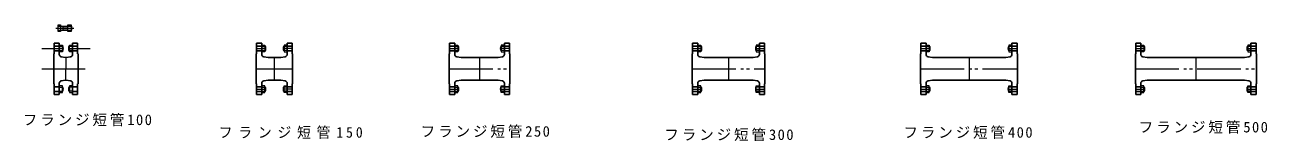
# Model space of a CAD drawing. Units: millimetres, scale not verified. Extents: x -2754 to 2378, y -412 to 68.
import ezdxf

# ---------------------------------------------------------------- set-up
doc = ezdxf.new("R2010")
doc.units = ezdxf.units.MM
doc.header["$LTSCALE"] = 20
for name, pattern in [('CHAIN1', [8, 5, -1, 1, -1]), ('DASHED1', [1.8, 1.2, -0.6]), ('DOUBLE_CHAIN2', [12.8, 9, -1, 0.6, -0.6, 0.6, -1])]:
    doc.linetypes.add(name, pattern=pattern)
doc.layers.add('4-1_DIPT-75', color=3, linetype='Continuous', lineweight=25)
doc.styles.add('ＭＳ ゴシック', font='')
doc.styles.get('ＭＳ ゴシック').set_extended_font_data('MS Gothic')

msp = doc.modelspace()

# ---------------------------------------------------------------- linework, layer by layer
at = {"layer": '4-1_DIPT-75', "color": 4, "linetype": 'CHAIN1', "lineweight": 9}
msp.add_line((-2625.88, 53.71), (-2551.4, 53.71), dxfattribs=at)
at = {"layer": '4-1_DIPT-75', "color": 4, "lineweight": 9}
for p, q in [((-2616.16, 61.71), (-2606.15, 61.71)), ((-2597.15, 60.71), (-2598.15, 61.71)), ((-2597.15, 61.71), (-2597.15, 45.71)), ((-2597.15, 60.71), (-2576.15, 60.71)), ((-2563.15, 60.71), (-2561.15, 60.71)), ((-2561.15, 61.71), (-2561.15, 45.71)), ((-2616.16, 45.71), (-2606.15, 45.71)), ((-2597.15, 46.71), (-2598.15, 45.71)), ((-2597.15, 46.71), (-2576.15, 46.71)), ((-2563.15, 46.71), (-2561.15, 46.71)), ((-2611.69, -21.96), (-2596.69, -21.96)), ((-2611.69, -37.96), (-2596.69, -37.96)), ((-2598.69, -22.96), (-2596.69, -22.96)), ((-2598.69, -36.96), (-2596.69, -36.96)), ((-2596.69, -21.96), (-2596.69, -37.96)), ((-2571.69, -37.96), (-2571.69, -21.96)), ((-2556.69, -21.96), (-2571.69, -21.96)), ((-2569.69, -22.96), (-2571.69, -22.96)), ((-2569.69, -36.96), (-2571.69, -36.96)), ((-2556.69, -37.96), (-2571.69, -37.96)), ((-1775.18, -21.96), (-1760.18, -21.96)), ((-1775.18, -37.96), (-1760.18, -37.96)), ((-1762.18, -22.96), (-1760.18, -22.96)), ((-1762.18, -36.96), (-1760.18, -36.96)), ((-1760.18, -21.96), (-1760.18, -37.96)), ((-1685.18, -21.96), (-1685.18, -37.96)), ((-1670.18, -21.96), (-1685.18, -21.96)), ((-1683.18, -22.96), (-1685.18, -22.96)), ((-1683.18, -36.96), (-1685.18, -36.96)), ((-1670.18, -37.96), (-1685.18, -37.96)), ((-977.94, -21.96), (-962.94, -21.96)), ((-977.94, -37.96), (-962.94, -37.96)), ((-964.94, -22.96), (-962.94, -22.96)), ((-964.94, -36.96), (-962.94, -36.96)), ((-962.94, -21.96), (-962.94, -37.96)), ((-787.94, -21.96), (-787.94, -37.96)), ((-772.94, -21.96), (-787.94, -21.96)), ((-785.94, -22.96), (-787.94, -22.96)), ((-785.94, -36.96), (-787.94, -36.96)), ((-772.94, -37.96), (-787.94, -37.96)), ((26.03, -21.96), (41.03, -21.96)), ((26.03, -37.96), (41.03, -37.96)), ((39.03, -22.96), (41.03, -22.96)), ((39.03, -36.96), (41.03, -36.96)), ((41.03, -21.96), (41.03, -37.96)), ((266.03, -21.96), (266.03, -37.96)), ((281.03, -21.96), (266.03, -21.96)), ((268.03, -22.96), (266.03, -22.96)), ((268.03, -36.96), (266.03, -36.96)), ((281.03, -37.96), (266.03, -37.96)), ((969.32, -21.96), (984.32, -21.96)), ((969.32, -37.96), (984.32, -37.96)), ((982.32, -22.96), (984.32, -22.96)), ((982.32, -36.96), (984.32, -36.96)), ((984.32, -21.96), (984.32, -37.96)), ((1309.32, -21.96), (1309.32, -37.96)), ((1324.32, -21.96), (1309.32, -21.96)), ((1311.32, -22.96), (1309.32, -22.96)), ((1311.32, -36.96), (1309.32, -36.96)), ((1324.32, -37.96), (1309.32, -37.96)), ((1856.4, -21.96), (1871.4, -21.96)), ((1856.4, -37.96), (1871.4, -37.96)), ((1869.4, -22.96), (1871.4, -22.96)), ((1869.4, -36.96), (1871.4, -36.96)), ((1871.4, -21.96), (1871.4, -37.96)), ((2296.4, -21.96), (2296.4, -37.96)), ((2311.4, -21.96), (2296.4, -21.96)), ((2298.4, -22.96), (2296.4, -22.96)), ((2298.4, -36.96), (2296.4, -36.96)), ((2311.4, -37.96), (2296.4, -37.96)), ((-2611.69, -189.96), (-2596.69, -189.96)), ((-2598.69, -190.96), (-2596.69, -190.96)), ((-2598.69, -204.96), (-2596.69, -204.96)), ((-2596.69, -205.96), (-2596.69, -189.96)), ((-2571.69, -189.96), (-2571.69, -205.96)), ((-2556.69, -189.96), (-2571.69, -189.96)), ((-2569.69, -190.96), (-2571.69, -190.96)), ((-2569.69, -204.96), (-2571.69, -204.96)), ((-1775.18, -189.96), (-1760.18, -189.96)), ((-1762.18, -190.96), (-1760.18, -190.96)), ((-1762.18, -204.96), (-1760.18, -204.96)), ((-1760.18, -205.96), (-1760.18, -189.96)), ((-1685.18, -205.96), (-1685.18, -189.96)), ((-1670.18, -189.96), (-1685.18, -189.96)), ((-1683.18, -190.96), (-1685.18, -190.96)), ((-1683.18, -204.96), (-1685.18, -204.96)), ((-977.94, -189.96), (-962.94, -189.96)), ((-964.94, -190.96), (-962.94, -190.96)), ((-964.94, -204.96), (-962.94, -204.96)), ((-962.94, -205.96), (-962.94, -189.96)), ((-787.94, -205.96), (-787.94, -189.96)), ((-772.94, -189.96), (-787.94, -189.96)), ((-785.94, -190.96), (-787.94, -190.96)), ((-785.94, -204.96), (-787.94, -204.96)), ((26.03, -189.96), (41.03, -189.96)), ((39.03, -190.96), (41.03, -190.96)), ((39.03, -204.96), (41.03, -204.96)), ((41.03, -205.96), (41.03, -189.96)), ((266.03, -205.96), (266.03, -189.96)), ((281.03, -189.96), (266.03, -189.96)), ((268.03, -190.96), (266.03, -190.96)), ((268.03, -204.96), (266.03, -204.96)), ((969.32, -189.96), (984.32, -189.96)), ((982.32, -190.96), (984.32, -190.96)), ((982.32, -204.96), (984.32, -204.96)), ((984.32, -205.96), (984.32, -189.96)), ((1309.32, -205.96), (1309.32, -189.96)), ((1324.32, -189.96), (1309.32, -189.96)), ((1311.32, -190.96), (1309.32, -190.96)), ((1311.32, -204.96), (1309.32, -204.96)), ((1856.4, -189.96), (1871.4, -189.96)), ((1869.4, -190.96), (1871.4, -190.96)), ((1869.4, -204.96), (1871.4, -204.96)), ((1871.4, -205.96), (1871.4, -189.96)), ((2296.4, -205.96), (2296.4, -189.96)), ((2311.4, -189.96), (2296.4, -189.96)), ((2298.4, -190.96), (2296.4, -190.96)), ((2298.4, -204.96), (2296.4, -204.96)), ((-2611.69, -205.96), (-2596.69, -205.96)), ((-2556.69, -205.96), (-2571.69, -205.96)), ((-1775.18, -205.96), (-1760.18, -205.96)), ((-1670.18, -205.96), (-1685.18, -205.96)), ((-977.94, -205.96), (-962.94, -205.96)), ((-772.94, -205.96), (-787.94, -205.96)), ((26.03, -205.96), (41.03, -205.96)), ((281.03, -205.96), (266.03, -205.96)), ((969.32, -205.96), (984.32, -205.96)), ((1324.32, -205.96), (1309.32, -205.96)), ((1856.4, -205.96), (1871.4, -205.96)), ((2311.4, -205.96), (2296.4, -205.96))]:
    msp.add_line(p, q, dxfattribs=at)
at = {"layer": '4-1_DIPT-75', "color": 4, "linetype": 'DOUBLE_CHAIN2', "lineweight": 9}
for p, q in [((-2684.19, -29.96), (-2594.69, -29.96)), ((-2573.69, -29.96), (-2484.19, -29.96)), ((-1796.18, -29.96), (-1758.35, -29.96)), ((-1649.18, -29.96), (-1687.04, -29.96)), ((-998.94, -29.96), (-960.95, -29.96)), ((-751.94, -29.96), (-790.09, -29.96)), ((5.03, -29.96), (43.03, -29.96)), ((264.03, -29.96), (302.03, -29.96)), ((948.32, -29.96), (986.32, -29.96)), ((1307.32, -29.96), (1345.32, -29.96)), ((1835.4, -29.96), (1873.4, -29.96)), ((2294.4, -29.96), (2332.4, -29.96)), ((-2584.19, -67.75), (-2584.19, -113.96)), ((-1722.68, -160.46), (-1722.68, -67.46)), ((-875.44, -67.46), (-875.44, -160.46)), ((153.53, -67.46), (153.53, -160.46)), ((1146.82, -67.46), (1146.82, -160.46)), ((2083.9, -67.46), (2083.9, -160.46)), ((-2684.19, -113.96), (-2484.19, -113.96)), ((-2584.19, -160.17), (-2584.19, -113.96)), ((-1797.68, -113.96), (-1647.68, -113.96)), ((-1000.44, -113.96), (-750.44, -113.96)), ((3.53, -113.96), (303.53, -113.96)), ((946.82, -113.96), (1346.82, -113.96)), ((1833.9, -113.96), (2333.9, -113.96)), ((-1796.18, -197.96), (-1758.23, -197.96)), ((-1649.18, -197.96), (-1686.72, -197.96)), ((-998.94, -197.96), (-960.94, -197.96)), ((-789.94, -197.96), (-751.94, -197.96)), ((5.03, -197.96), (43.03, -197.96)), ((264.03, -197.96), (302.03, -197.96)), ((948.32, -197.96), (986.32, -197.96)), ((1307.32, -197.96), (1345.32, -197.96)), ((1835.4, -197.96), (1873.4, -197.96)), ((2294.4, -197.96), (2332.4, -197.96))]:
    msp.add_line(p, q, dxfattribs=at)
at = {"layer": '4-1_DIPT-75'}
for p, q in [((-2632.69, -8.46), (-2632.69, -51.46)), ((-2632.69, -8.46), (-2611.69, -8.46)), ((-2611.69, -54.2), (-2611.69, -8.46)), ((-2535.69, -8.46), (-2556.69, -8.46)), ((-2556.69, -54.2), (-2556.69, -8.46)), ((-2535.69, -8.46), (-2535.69, -51.46)), ((-1796.18, -8.46), (-1796.18, -51.46)), ((-1796.18, -8.46), (-1775.18, -8.46)), ((-1775.18, -54.2), (-1775.18, -8.46)), ((-1649.18, -8.46), (-1670.18, -8.46)), ((-1670.18, -54.2), (-1670.18, -8.46)), ((-1649.18, -8.46), (-1649.18, -51.46)), ((-998.94, -8.46), (-998.94, -51.46)), ((-998.94, -8.46), (-977.94, -8.46)), ((-977.94, -54.2), (-977.94, -8.46)), ((-751.94, -8.46), (-772.94, -8.46)), ((-772.94, -54.2), (-772.94, -8.46)), ((-751.94, -8.46), (-751.94, -51.46)), ((5.03, -8.46), (5.03, -51.46)), ((5.03, -8.46), (26.03, -8.46)), ((26.03, -54.2), (26.03, -8.46)), ((302.03, -8.46), (281.03, -8.46)), ((281.03, -54.2), (281.03, -8.46)), ((302.03, -8.46), (302.03, -51.46)), ((948.32, -8.46), (948.32, -51.46)), ((948.32, -8.46), (969.32, -8.46)), ((969.32, -54.2), (969.32, -8.46)), ((1345.32, -8.46), (1324.32, -8.46)), ((1324.32, -54.2), (1324.32, -8.46)), ((1345.32, -8.46), (1345.32, -51.46)), ((1835.4, -8.46), (1835.4, -51.46)), ((1835.4, -8.46), (1856.4, -8.46)), ((1856.4, -54.2), (1856.4, -8.46)), ((2332.4, -8.46), (2311.4, -8.46)), ((2311.4, -54.2), (2311.4, -8.46)), ((2332.4, -8.46), (2332.4, -51.46)), ((-2634.19, -51.46), (-2632.69, -51.46)), ((-2634.19, -51.46), (-2634.19, -113.96)), ((-2603.58, -64.02), (-2585.69, -67.46)), ((-2585.69, -67.46), (-2582.69, -67.46)), ((-2564.8, -64.02), (-2582.69, -67.46)), ((-2534.19, -51.46), (-2535.69, -51.46)), ((-2534.19, -51.46), (-2534.19, -113.96)), ((-1797.68, -51.46), (-1796.18, -51.46)), ((-1797.68, -51.46), (-1797.68, -113.96)), ((-1767.07, -64.02), (-1749.18, -67.46)), ((-1749.18, -67.46), (-1746.18, -67.46)), ((-1699.18, -67.46), (-1746.18, -67.46)), ((-1696.18, -67.46), (-1699.18, -67.46)), ((-1678.3, -64.02), (-1696.18, -67.46)), ((-1647.68, -51.46), (-1649.18, -51.46)), ((-1647.68, -51.46), (-1647.68, -113.96)), ((-1000.44, -51.46), (-998.94, -51.46)), ((-1000.44, -51.46), (-1000.44, -113.96)), ((-969.83, -64.02), (-951.94, -67.46)), ((-951.94, -67.46), (-948.94, -67.46)), ((-801.94, -67.46), (-948.94, -67.46)), ((-798.94, -67.46), (-801.94, -67.46)), ((-781.05, -64.02), (-798.94, -67.46)), ((-750.44, -51.46), (-751.94, -51.46)), ((-750.44, -51.46), (-750.44, -113.96)), ((3.53, -51.46), (5.03, -51.46)), ((3.53, -51.46), (3.53, -113.96)), ((34.14, -64.02), (52.03, -67.46)), ((52.03, -67.46), (55.03, -67.46)), ((252.03, -67.46), (55.03, -67.46)), ((255.03, -67.46), (252.03, -67.46)), ((272.92, -64.02), (255.03, -67.46)), ((303.53, -51.46), (302.03, -51.46)), ((303.53, -51.46), (303.53, -113.96)), ((946.82, -51.46), (948.32, -51.46)), ((946.82, -51.46), (946.82, -113.96)), ((977.43, -64.02), (995.32, -67.46)), ((995.32, -67.46), (998.32, -67.46)), ((1295.32, -67.46), (998.32, -67.46)), ((1298.32, -67.46), (1295.32, -67.46)), ((1316.21, -64.02), (1298.32, -67.46)), ((1346.82, -51.46), (1345.32, -51.46)), ((1346.82, -51.46), (1346.82, -113.96)), ((1833.9, -51.46), (1835.4, -51.46)), ((1833.9, -51.46), (1833.9, -113.96)), ((1864.51, -64.02), (1882.4, -67.46)), ((1882.4, -67.46), (1885.4, -67.46)), ((1885.4, -67.46), (2282.4, -67.46)), ((2285.4, -67.46), (2282.4, -67.46)), ((2303.29, -64.02), (2285.4, -67.46)), ((2333.9, -51.46), (2332.4, -51.46)), ((2333.9, -51.46), (2333.9, -113.96)), ((-2634.19, -176.46), (-2634.19, -113.96)), ((-2534.19, -176.46), (-2534.19, -113.96)), ((-1797.68, -176.46), (-1797.68, -113.96)), ((-1647.68, -176.46), (-1647.68, -113.96)), ((-1000.44, -176.46), (-1000.44, -113.96)), ((-750.44, -176.46), (-750.44, -113.96)), ((3.53, -176.46), (3.53, -113.96)), ((303.53, -176.46), (303.53, -113.96)), ((946.82, -176.46), (946.82, -113.96)), ((1346.82, -176.46), (1346.82, -113.96)), ((1833.9, -176.46), (1833.9, -113.96)), ((2333.9, -176.46), (2333.9, -113.96)), ((-2634.19, -176.46), (-2632.69, -176.46)), ((-2632.69, -219.46), (-2632.69, -176.46)), ((-2611.69, -173.72), (-2611.69, -219.46)), ((-2603.58, -163.9), (-2585.69, -160.46)), ((-2585.69, -160.46), (-2582.69, -160.46)), ((-2564.8, -163.9), (-2582.69, -160.46)), ((-2556.69, -173.72), (-2556.69, -219.46)), ((-2534.19, -176.46), (-2535.69, -176.46)), ((-2535.69, -219.46), (-2535.69, -176.46)), ((-1797.68, -176.46), (-1796.18, -176.46)), ((-1796.18, -219.46), (-1796.18, -176.46)), ((-1775.18, -173.72), (-1775.18, -219.46)), ((-1767.07, -163.9), (-1749.18, -160.46)), ((-1749.18, -160.46), (-1746.18, -160.46)), ((-1699.18, -160.46), (-1746.18, -160.46)), ((-1696.18, -160.46), (-1699.18, -160.46)), ((-1678.3, -163.9), (-1696.18, -160.46)), ((-1670.18, -173.72), (-1670.18, -219.46)), ((-1647.68, -176.46), (-1649.18, -176.46)), ((-1649.18, -219.46), (-1649.18, -176.46)), ((-1000.44, -176.46), (-998.94, -176.46)), ((-998.94, -219.46), (-998.94, -176.46)), ((-977.94, -173.72), (-977.94, -219.46)), ((-969.83, -163.9), (-951.94, -160.46)), ((-951.94, -160.46), (-948.94, -160.46)), ((-801.94, -160.46), (-948.94, -160.46)), ((-798.94, -160.46), (-801.94, -160.46)), ((-781.05, -163.9), (-798.94, -160.46)), ((-772.94, -173.72), (-772.94, -219.46)), ((-750.44, -176.46), (-751.94, -176.46)), ((-751.94, -219.46), (-751.94, -176.46)), ((3.53, -176.46), (5.03, -176.46)), ((5.03, -219.46), (5.03, -176.46)), ((26.03, -173.72), (26.03, -219.46)), ((34.14, -163.9), (52.03, -160.46)), ((52.03, -160.46), (55.03, -160.46)), ((252.03, -160.46), (55.03, -160.46)), ((255.03, -160.46), (252.03, -160.46)), ((272.92, -163.9), (255.03, -160.46)), ((281.03, -173.72), (281.03, -219.46)), ((303.53, -176.46), (302.03, -176.46)), ((302.03, -219.46), (302.03, -176.46)), ((946.82, -176.46), (948.32, -176.46)), ((948.32, -219.46), (948.32, -176.46)), ((969.32, -173.72), (969.32, -219.46)), ((977.43, -163.9), (995.32, -160.46)), ((995.32, -160.46), (998.32, -160.46)), ((1295.32, -160.46), (998.32, -160.46)), ((1298.32, -160.46), (1295.32, -160.46)), ((1316.21, -163.9), (1298.32, -160.46)), ((1324.32, -173.72), (1324.32, -219.46)), ((1346.82, -176.46), (1345.32, -176.46)), ((1345.32, -219.46), (1345.32, -176.46)), ((1833.9, -176.46), (1835.4, -176.46)), ((1835.4, -219.46), (1835.4, -176.46)), ((1856.4, -173.72), (1856.4, -219.46)), ((1864.51, -163.9), (1882.4, -160.46)), ((1882.4, -160.46), (1885.4, -160.46)), ((1885.4, -160.46), (2282.4, -160.46)), ((2285.4, -160.46), (2282.4, -160.46)), ((2303.29, -163.9), (2285.4, -160.46)), ((2311.4, -173.72), (2311.4, -219.46)), ((2333.9, -176.46), (2332.4, -176.46)), ((2332.4, -219.46), (2332.4, -176.46)), ((-2632.69, -219.46), (-2611.69, -219.46)), ((-2535.69, -219.46), (-2556.69, -219.46)), ((-1796.18, -219.46), (-1775.18, -219.46)), ((-1649.18, -219.46), (-1670.18, -219.46)), ((-998.94, -219.46), (-977.94, -219.46)), ((-751.94, -219.46), (-772.94, -219.46)), ((5.03, -219.46), (26.03, -219.46)), ((302.03, -219.46), (281.03, -219.46)), ((948.32, -219.46), (969.32, -219.46)), ((1345.32, -219.46), (1324.32, -219.46)), ((1835.4, -219.46), (1856.4, -219.46)), ((2332.4, -219.46), (2311.4, -219.46))]:
    msp.add_line(p, q, dxfattribs=at)
at = {"layer": '4-1_DIPT-75', "linetype": 'DASHED1'}
for p, q in [((-2632.69, -20.46), (-2611.69, -20.46)), ((-2632.69, -39.46), (-2611.69, -39.46)), ((-2535.69, -20.46), (-2556.69, -20.46)), ((-2535.69, -39.46), (-2556.69, -39.46)), ((-1796.18, -20.46), (-1775.18, -20.46)), ((-1796.18, -39.46), (-1775.18, -39.46)), ((-1649.18, -20.46), (-1670.18, -20.46)), ((-1649.18, -39.46), (-1670.18, -39.46)), ((-998.94, -20.46), (-977.94, -20.46)), ((-998.94, -39.46), (-977.94, -39.46)), ((-751.94, -20.46), (-772.94, -20.46)), ((-751.94, -39.46), (-772.94, -39.46)), ((5.03, -20.46), (26.03, -20.46)), ((5.03, -39.46), (26.03, -39.46)), ((302.03, -20.46), (281.03, -20.46)), ((302.03, -39.46), (281.03, -39.46)), ((948.32, -20.46), (969.32, -20.46)), ((948.32, -39.46), (969.32, -39.46)), ((1345.32, -20.46), (1324.32, -20.46)), ((1345.32, -39.46), (1324.32, -39.46)), ((1835.4, -20.46), (1856.4, -20.46)), ((1835.4, -39.46), (1856.4, -39.46)), ((2332.4, -20.46), (2311.4, -20.46)), ((2332.4, -39.46), (2311.4, -39.46)), ((-2632.69, -188.46), (-2611.69, -188.46)), ((-2535.69, -188.46), (-2556.69, -188.46)), ((-1796.18, -188.46), (-1775.18, -188.46)), ((-1649.18, -188.46), (-1670.18, -188.46)), ((-998.94, -188.46), (-977.94, -188.46)), ((-751.94, -188.46), (-772.94, -188.46)), ((5.03, -188.46), (26.03, -188.46)), ((302.03, -188.46), (281.03, -188.46)), ((948.32, -188.46), (969.32, -188.46)), ((1345.32, -188.46), (1324.32, -188.46)), ((1835.4, -188.46), (1856.4, -188.46)), ((2332.4, -188.46), (2311.4, -188.46)), ((-2632.69, -207.46), (-2611.69, -207.46)), ((-2535.69, -207.46), (-2556.69, -207.46)), ((-1796.18, -207.46), (-1775.18, -207.46)), ((-1649.18, -207.46), (-1670.18, -207.46)), ((-998.94, -207.46), (-977.94, -207.46)), ((-751.94, -207.46), (-772.94, -207.46)), ((5.03, -207.46), (26.03, -207.46)), ((302.03, -207.46), (281.03, -207.46)), ((948.32, -207.46), (969.32, -207.46)), ((1345.32, -207.46), (1324.32, -207.46)), ((1835.4, -207.46), (1856.4, -207.46)), ((2332.4, -207.46), (2311.4, -207.46))]:
    msp.add_line(p, q, dxfattribs=at)
at = {"layer": '4-1_DIPT-75', "color": 4, "lineweight": 9}
for points in [[(-2616.16, 39.86), (-2616.16, 67.56), (-2606.15, 67.56), (-2606.15, 39.86)], [(-2576.15, 39.86), (-2576.15, 67.56), (-2563.15, 67.56), (-2563.15, 39.86)], [(-2611.69, -43.81), (-2611.69, -16.11), (-2598.69, -16.11), (-2598.69, -43.81)], [(-2556.69, -16.11), (-2556.69, -43.81), (-2569.69, -43.81), (-2569.69, -16.11)], [(-1775.18, -43.81), (-1775.18, -16.11), (-1762.18, -16.11), (-1762.18, -43.81)], [(-1670.18, -43.81), (-1670.18, -16.11), (-1683.18, -16.11), (-1683.18, -43.81)], [(-977.94, -43.81), (-977.94, -16.11), (-964.94, -16.11), (-964.94, -43.81)], [(-772.94, -43.81), (-772.94, -16.11), (-785.94, -16.11), (-785.94, -43.81)], [(26.03, -43.81), (26.03, -16.11), (39.03, -16.11), (39.03, -43.81)], [(281.03, -43.81), (281.03, -16.11), (268.03, -16.11), (268.03, -43.81)], [(969.32, -43.81), (969.32, -16.11), (982.32, -16.11), (982.32, -43.81)], [(1324.32, -43.81), (1324.32, -16.11), (1311.32, -16.11), (1311.32, -43.81)], [(1856.4, -43.81), (1856.4, -16.11), (1869.4, -16.11), (1869.4, -43.81)], [(2311.4, -43.81), (2311.4, -16.11), (2298.4, -16.11), (2298.4, -43.81)], [(-2611.69, -184.11), (-2611.69, -211.81), (-2598.69, -211.81), (-2598.69, -184.11)], [(-2556.69, -211.81), (-2556.69, -184.11), (-2569.69, -184.11), (-2569.69, -211.81)], [(-1775.18, -184.11), (-1775.18, -211.81), (-1762.18, -211.81), (-1762.18, -184.11)], [(-1670.18, -184.11), (-1670.18, -211.81), (-1683.18, -211.81), (-1683.18, -184.11)], [(-977.94, -184.11), (-977.94, -211.81), (-964.94, -211.81), (-964.94, -184.11)], [(-772.94, -184.11), (-772.94, -211.81), (-785.94, -211.81), (-785.94, -184.11)], [(26.03, -184.11), (26.03, -211.81), (39.03, -211.81), (39.03, -184.11)], [(281.03, -184.11), (281.03, -211.81), (268.03, -211.81), (268.03, -184.11)], [(969.32, -184.11), (969.32, -211.81), (982.32, -211.81), (982.32, -184.11)], [(1324.32, -184.11), (1324.32, -211.81), (1311.32, -211.81), (1311.32, -184.11)], [(1856.4, -184.11), (1856.4, -211.81), (1869.4, -211.81), (1869.4, -184.11)], [(2311.4, -184.11), (2311.4, -211.81), (2298.4, -211.81), (2298.4, -184.11)]]:
    msp.add_lwpolyline(points, close=True, dxfattribs=at)
for points in [[(-2606.15, 61.71), (-2576.15, 61.71), (-2561.16, 61.71)], [(-2606.15, 45.71), (-2576.15, 45.71), (-2561.16, 45.71)]]:
    msp.add_lwpolyline(points, dxfattribs=at)
for centre, start, end in [((-2576.16, 53.71), 331.92743, 28.07257), ((-2611.69, -29.96), 331.92743, 28.07257), ((-2556.69, -29.96), 151.92743, 208.07257), ((-1775.18, -29.96), 331.92743, 28.07257), ((-1670.18, -29.96), 151.92743, 208.07257), ((-977.94, -29.96), 331.92743, 28.07257), ((-772.94, -29.96), 151.92743, 208.07257), ((26.03, -29.96), 331.92743, 28.07257), ((281.03, -29.96), 151.92743, 208.07257), ((969.32, -29.96), 331.92743, 28.07257), ((1324.32, -29.96), 151.92743, 208.07257), ((1856.4, -29.96), 331.92743, 28.07257), ((2311.4, -29.96), 151.92743, 208.07257), ((-2611.69, -197.96), 331.92743, 28.07257), ((-2556.69, -197.96), 151.92743, 208.07257), ((-1775.18, -197.96), 331.92743, 28.07257), ((-1670.18, -197.96), 151.92743, 208.07257), ((-977.94, -197.96), 331.92743, 28.07257), ((-772.94, -197.96), 151.92743, 208.07257), ((26.03, -197.96), 331.92743, 28.07257), ((281.03, -197.96), 151.92743, 208.07257), ((969.32, -197.96), 331.92743, 28.07257), ((1324.32, -197.96), 151.92743, 208.07257), ((1856.4, -197.96), 331.92743, 28.07257), ((2311.4, -197.96), 151.92743, 208.07257)]:
    msp.add_arc(centre, 17, start, end, dxfattribs=at)
at = {"layer": '4-1_DIPT-75'}
for centre, start, end in [((-2601.69, -54.2), 180, 259.11447), ((-2566.69, -54.2), 280.88553, 0), ((-1765.18, -54.2), 180, 259.11447), ((-1680.18, -54.2), 280.88553, 0), ((-967.94, -54.2), 180, 259.11447), ((-782.94, -54.2), 280.88553, 0), ((36.03, -54.2), 180, 259.11447), ((271.03, -54.2), 280.88553, 0), ((979.32, -54.2), 180, 259.11447), ((1314.32, -54.2), 280.88553, 0), ((1866.4, -54.2), 180, 259.11447), ((2301.4, -54.2), 280.88553, 0), ((-2601.69, -173.72), 100.88553, 180), ((-2566.69, -173.72), 0, 79.11447), ((-1765.18, -173.72), 100.88553, 180), ((-1680.18, -173.72), 0, 79.11447), ((-967.94, -173.72), 100.88553, 180), ((-782.94, -173.72), 0, 79.11447), ((36.03, -173.72), 100.88553, 180), ((271.03, -173.72), 0, 79.11447), ((979.32, -173.72), 100.88553, 180), ((1314.32, -173.72), 0, 79.11447), ((1866.4, -173.72), 100.88553, 180), ((2301.4, -173.72), 0, 79.11447)]:
    msp.add_arc(centre, 10, start, end, dxfattribs=at)

# ---------------------------------------------------------------- texts
at = {"layer": '4-1_DIPT-75', "color": 7, "char_height": 43.99, "attachment_point": 7, "style": 'ＭＳ ゴシック'}
for s, insert in [('\\T1.2;フランジ短管100', (-2762.59, -350.97)), ('\\T1.42;\\W0.95;フランジ短管150', (-1952.95, -403.01)), ('\\T1.2;フランジ短管250', (-1118.49, -398.86)), ('\\T1.2;フランジ短管300', (-111.85, -412.41)), ('\\T1.2;フランジ短管400', (875.69, -403)), ('\\T1.2;フランジ短管500', (1847.85, -381.25))]:
    msp.add_mtext(s, dxfattribs=dict(at, insert=insert))

doc.saveas('drawing.dxf')
